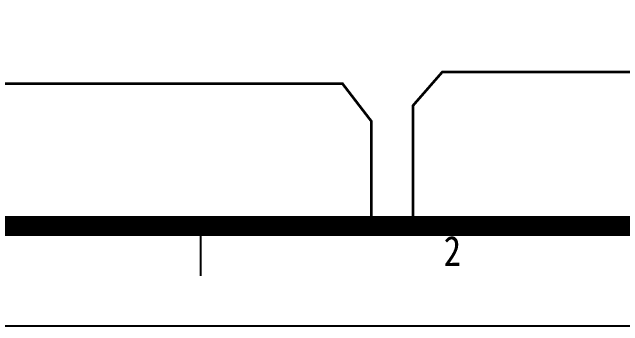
# Model space of a CAD drawing. Extents: x 164940 to 3842273, y 640355 to 1124023.
# Drawn here: x 3720505 to 3725085, y 1078630 to 1080984 of the extents above; entities that cross this region are included whole.
import ezdxf
from ezdxf.enums import TextEntityAlignment as Align

# ---------------------------------------------------------------- set-up
doc = ezdxf.new("R2010")
doc.units = 0
doc.header["$LTSCALE"] = 1000
doc.header["$MEASUREMENT"] = 0
for name, color, linetype in [('l-123', 7, 'Continuous'), ('ROAD', 4, 'Continuous'), ('TK', 6, 'Continuous')]:
    doc.layers.add(name, color=color, linetype=linetype)
doc.styles.add('TKZ1', font='SIMHEI.TTF', dxfattribs={"width": 0.7})

# ---------------------------------------------------------------- blocks, each defined once
blk = doc.blocks.new('图框')
for p, q in [((-134670.9793015235, -504211.2319678301), (-134670.9793015235, -503711.2319678301)), ((-142208.4793015235, -504711.2319678301), (-58108.4793015235, -504711.2319678301))]:
    blk.add_line(p, q)
at = {"const_width": 200}
blk.add_lwpolyline([(-59108.4793015235, -446311.2319678301), (-139708.4793015235, -446311.2319678301), (-139708.4793015235, -503711.2319678301), (-59108.4793015235, -503711.2319678301)], close=True, dxfattribs=at)
at = {"style": 'TKZ1', "width": 0.85}
blk.add_text('2', height=300, dxfattribs=at).set_placement((-132152.2293015235, -503961.2319678301), align=Align.MIDDLE)

msp = doc.modelspace()

# ---------------------------------------------------------------- linework, layer by layer
at = {"color": 8, "linetype": 'Continuous', "const_width": 20, "flags": 128}
for points in [[(3726273.745208707, 1079391.373353348), (3726233.433842471, 1080276.642506634), (3726006.734805208, 1080534.559075747), (3723730.204281013, 1080534.559075747), (3723511.749593008, 1080283.918598694), (3723511.749593008, 1079386.588290808)], [(3723197.771828536, 1079401.056830239), (3723197.771828536, 1080166.782456253), (3722982.827075643, 1080446.925941528), (3720283.500197975, 1080446.925941528), (3720042.019727256, 1080176.093570468), (3720042.187461879, 1079409.51392305)]]:
    msp.add_lwpolyline(points, dxfattribs=at)
at = {"layer": 'l-123', "ltscale": 6}
msp.add_lwpolyline([(3718145.982438669, 1092135.633431011), (3727229.37081619, 1092135.633431011), (3727229.37081619, 1079378.863604319), (3718145.982438669, 1079378.863604319)], close=True, dxfattribs=at)
at = {"layer": 'ROAD', "color": 8, "ltscale": 6}
msp.add_line((3718591.042285783, 1079378.863604319), (3723050.876382923, 1079378.863604319), dxfattribs=at)

# ---------------------------------------------------------------- block references
at = {"layer": 'TK', "xscale": 0.7491082046180964, "yscale": 0.749108204501681, "zscale": 0.7491082045191116}
msp.add_blockref('图框', (3822802.750538157, 1456713.08017107), dxfattribs=at)

doc.saveas('drawing.dxf')
